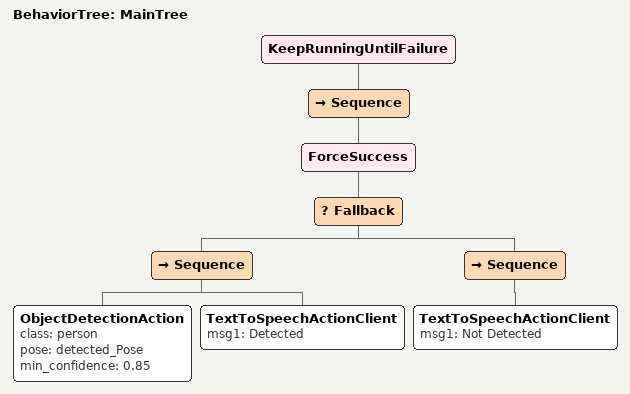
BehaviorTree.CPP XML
<root BTCPP_format="4" main_tree_to_execute="MainTree">
	<BehaviorTree ID="MainTree">
		<KeepRunningUntilFailure>
			<Sequence>
				<ForceSuccess>
					<Fallback>
						<Sequence>
							<ObjectDetectionAction class="person" pose="detected_Pose" min_confidence="0.85" />
							<TextToSpeechActionClient msg1="Detected" />
						</Sequence>
						<Sequence>
							<TextToSpeechActionClient msg1="Not Detected" />
						</Sequence>
					</Fallback>
				</ForceSuccess>
			</Sequence>
		</KeepRunningUntilFailure>
	</BehaviorTree>
</root>
